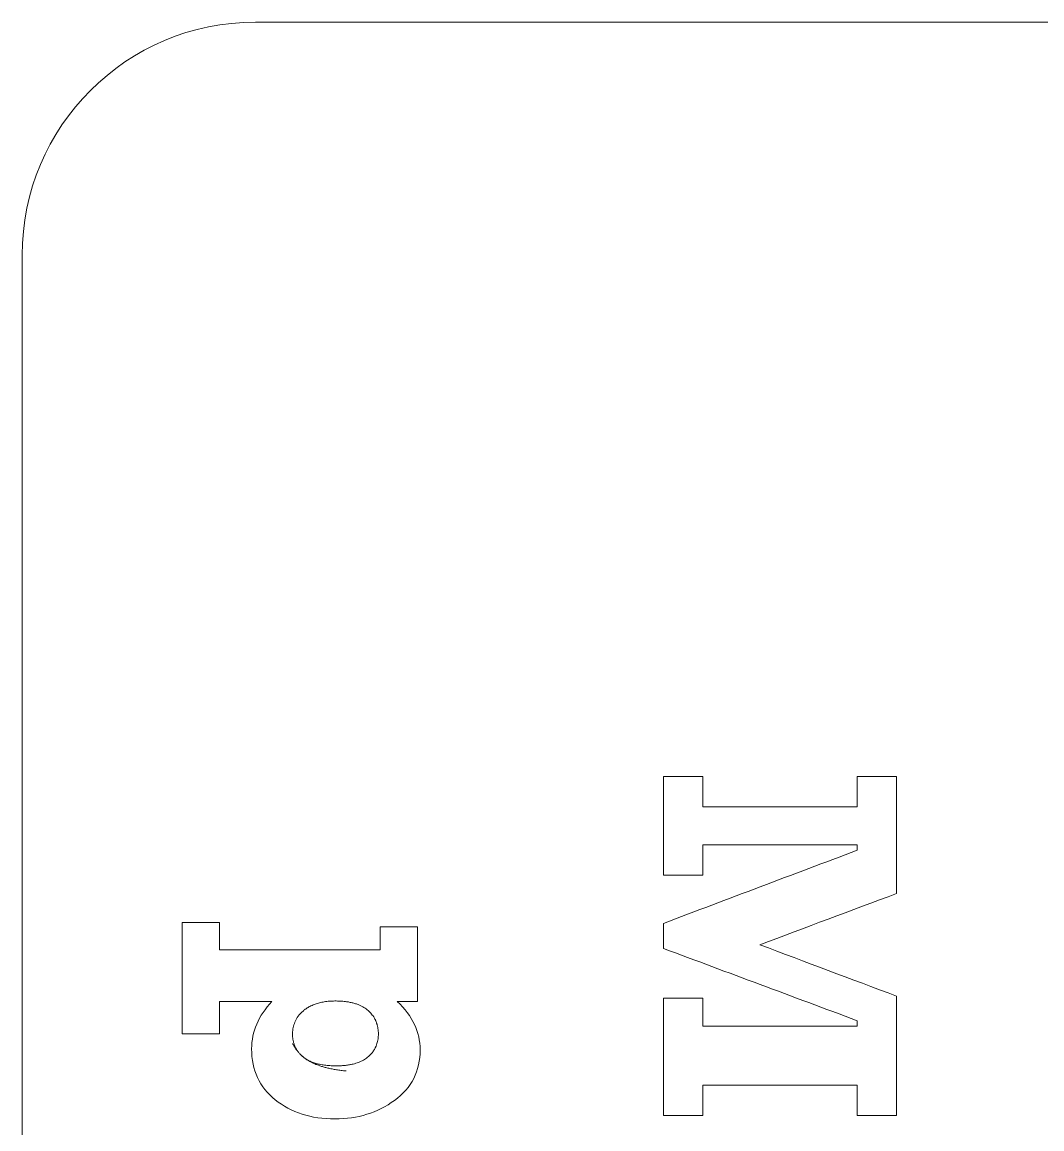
# Model space of a CAD drawing. Header units: millimetres. Extents: x 0 to 57, y -80 to 0.
# Drawn here: x 0 to 8.75, y -9.5 to 0 of the extents above; entities that cross this region are included whole.
import ezdxf

# ---------------------------------------------------------------- set-up
doc = ezdxf.new("R2010")
doc.units = ezdxf.units.MM
doc.layers.add('1', color=7, linetype='CONTINUOUS', true_color=0xffffff)

msp = doc.modelspace()

# ---------------------------------------------------------------- linework, layer by layer
at = {"layer": '1', "color": 163, "linetype": 'CONTINUOUS', "lineweight": 18}
for p, q in [((55, 0), (2, 0)), ((0, -2), (0, -80)), ((0, -2), (0, -80))]:
    msp.add_line(p, q, dxfattribs=at)
msp.add_arc((2, -2), 2, 90, 180, dxfattribs=at)
msp.add_arc((2, -2), 2, 90, 180, dxfattribs=at)
for points in [[(5.5, -7.319223510380182), (5.5, -7.037386537251758), (5.5, -6.755549564123335), (5.5, -6.473712590994911)], [(5.5, -6.473712590994911), (5.612698840657859, -6.473712590994911), (5.725397681315719, -6.473712590994911), (5.838096521973578, -6.473712590994911)], [(5.5, -7.319223510380182), (5.5, -7.037386537251758), (5.5, -6.755549564123335), (5.5, -6.473712590994911)], [(5.5, -6.473712590994911), (5.612698840657859, -6.473712590994911), (5.725397681315719, -6.473712590994911), (5.838096521973578, -6.473712590994911)], [(5.838096521973578, -6.473712590994911), (5.838096521973578, -6.55998921542198), (5.838096521973578, -6.646265839849047), (5.838096521973578, -6.732542464276116)], [(5.838096521973578, -6.473712590994911), (5.838096521973578, -6.55998921542198), (5.838096521973578, -6.646265839849047), (5.838096521973578, -6.732542464276116)], [(7.161903478026422, -6.732542464276116), (7.161903478026422, -6.646265839849048), (7.161903478026422, -6.55998921542198), (7.161903478026422, -6.473712590994911)], [(7.161903478026422, -6.473712590994911), (7.274602318684282, -6.473712590994911), (7.387301159342142, -6.473712590994911), (7.5, -6.473712590994911)], [(7.161903478026422, -6.732542464276116), (7.161903478026422, -6.646265839849048), (7.161903478026422, -6.55998921542198), (7.161903478026422, -6.473712590994911)], [(7.161903478026422, -6.473712590994911), (7.274602318684282, -6.473712590994911), (7.387301159342142, -6.473712590994911), (7.5, -6.473712590994911)], [(7.5, -6.473712590994911), (7.5, -6.807854767682245), (7.5, -7.141996944369578), (7.5, -7.476139121056914)], [(7.5, -6.473712590994911), (7.5, -6.807854767682245), (7.5, -7.141996944369578), (7.5, -7.476139121056914)], [(5.838096521973578, -6.732542464276116), (6.279365507324525, -6.732542464276116), (6.720634492675476, -6.732542464276116), (7.161903478026422, -6.732542464276116)], [(5.838096521973578, -6.732542464276116), (6.279365507324525, -6.732542464276116), (6.720634492675476, -6.732542464276116), (7.161903478026422, -6.732542464276116)], [(5.5, -7.732272849824771), (6.053967826008809, -7.523231778556688), (6.607935652017616, -7.314190707288603), (7.161903478026422, -7.105149636020518)], [(5.5, -7.732272849824771), (6.053967826008809, -7.523231778556688), (6.607935652017616, -7.314190707288603), (7.161903478026422, -7.105149636020518)], [(7.161903478026422, -7.057697492585629), (6.720634492675476, -7.057697492585629), (6.279365507324525, -7.057697492585629), (5.838096521973578, -7.057697492585629)], [(5.838096521973578, -7.057697492585629), (5.838096521973578, -7.144872831850481), (5.838096521973578, -7.232048171115331), (5.838096521973578, -7.319223510380182)], [(7.161903478026422, -7.057697492585629), (6.720634492675476, -7.057697492585629), (6.279365507324525, -7.057697492585629), (5.838096521973578, -7.057697492585629)], [(5.838096521973578, -7.057697492585629), (5.838096521973578, -7.144872831850481), (5.838096521973578, -7.232048171115331), (5.838096521973578, -7.319223510380182)], [(7.161903478026422, -7.105149636020518), (7.161903478026422, -7.089332254875555), (7.161903478026422, -7.073514873730592), (7.161903478026422, -7.057697492585629)], [(7.161903478026422, -7.105149636020518), (7.161903478026422, -7.089332254875555), (7.161903478026422, -7.073514873730592), (7.161903478026422, -7.057697492585629)], [(5.838096521973578, -7.319223510380182), (5.725397681315719, -7.319223510380182), (5.612698840657859, -7.319223510380182), (5.5, -7.319223510380182)], [(5.838096521973578, -7.319223510380182), (5.725397681315719, -7.319223510380182), (5.612698840657859, -7.319223510380182), (5.5, -7.319223510380182)], [(7.5, -7.476139121056914), (7.108879302597285, -7.622809382582929), (6.717758605194572, -7.769479644108945), (6.326637907791858, -7.916149905634962)], [(7.5, -7.476139121056914), (7.108879302597285, -7.622809382582929), (6.717758605194572, -7.769479644108945), (6.326637907791858, -7.916149905634962)], [(1.371798328390402, -8.681585332973771), (1.371798328390402, -8.362361822593614), (1.371798328390402, -8.043138312213456), (1.371798328390402, -7.723914801833299)], [(1.371798328390402, -7.723914801833299), (1.4785656511189, -7.723914801833299), (1.585332973847398, -7.723914801833299), (1.692100296575896, -7.723914801833299)], [(1.371798328390402, -8.681585332973771), (1.371798328390402, -8.362361822593614), (1.371798328390402, -8.043138312213456), (1.371798328390402, -7.723914801833299)], [(1.371798328390402, -7.723914801833299), (1.4785656511189, -7.723914801833299), (1.585332973847398, -7.723914801833299), (1.692100296575896, -7.723914801833299)], [(1.692100296575896, -7.723914801833299), (1.692100296575896, -7.80210299272033), (1.692100296575896, -7.880291183607361), (1.692100296575896, -7.958479374494395)], [(1.692100296575896, -7.723914801833299), (1.692100296575896, -7.80210299272033), (1.692100296575896, -7.880291183607361), (1.692100296575896, -7.958479374494395)], [(3.069830142895659, -7.958479374494395), (3.069830142895659, -7.893232677271423), (3.069830142895659, -7.827985980048451), (3.069830142895659, -7.762739282825479)], [(3.069830142895659, -7.762739282825479), (3.177136694526827, -7.762739282825479), (3.284443246157994, -7.762739282825479), (3.391749797789162, -7.762739282825479)], [(3.069830142895659, -7.958479374494395), (3.069830142895659, -7.893232677271423), (3.069830142895659, -7.827985980048451), (3.069830142895659, -7.762739282825479)], [(3.069830142895659, -7.762739282825479), (3.177136694526827, -7.762739282825479), (3.284443246157994, -7.762739282825479), (3.391749797789162, -7.762739282825479)], [(3.391749797789162, -7.762739282825479), (3.391749797789162, -7.976094185314921), (3.391749797789162, -8.189449087804363), (3.391749797789162, -8.402803990293805)], [(3.391749797789162, -7.762739282825479), (3.391749797789162, -7.976094185314921), (3.391749797789162, -8.189449087804363), (3.391749797789162, -8.402803990293805)], [(5.5, -7.947425181989775), (5.5, -7.875707737934773), (5.5, -7.803990293879774), (5.5, -7.732272849824771)], [(5.5, -7.947425181989775), (5.5, -7.875707737934773), (5.5, -7.803990293879774), (5.5, -7.732272849824771)], [(1.692100296575896, -7.958479374494395), (2.151343578682484, -7.958479374494395), (2.610586860789072, -7.958479374494395), (3.069830142895659, -7.958479374494395)], [(1.692100296575896, -7.958479374494395), (2.151343578682484, -7.958479374494395), (2.610586860789072, -7.958479374494395), (3.069830142895659, -7.958479374494395)], [(7.161903478026422, -8.567538420059329), (6.607935652017616, -8.360834007369476), (6.053967826008809, -8.154129594679624), (5.5, -7.947425181989775)], [(7.161903478026422, -8.567538420059329), (6.607935652017616, -8.360834007369476), (6.053967826008809, -8.154129594679624), (5.5, -7.947425181989775)], [(6.326637907791858, -7.916149905634962), (6.717758605194572, -8.06317965309609), (7.108879302597285, -8.21020940055722), (7.5, -8.35723914801835)], [(6.326637907791858, -7.916149905634962), (6.717758605194572, -8.06317965309609), (7.108879302597285, -8.21020940055722), (7.5, -8.35723914801835)], [(2.142356430304665, -8.402803990293805), (1.992271052395075, -8.402803990293805), (1.842185674485486, -8.402803990293805), (1.692100296575896, -8.402803990293805)], [(1.692100296575896, -8.402803990293805), (1.692100296575896, -8.495731104520459), (1.692100296575896, -8.588658218747115), (1.692100296575896, -8.681585332973771)], [(2.142356430304665, -8.402803990293805), (1.992271052395075, -8.402803990293805), (1.842185674485486, -8.402803990293805), (1.692100296575896, -8.402803990293805)], [(1.692100296575896, -8.402803990293805), (1.692100296575896, -8.495731104520459), (1.692100296575896, -8.588658218747115), (1.692100296575896, -8.681585332973771)], [(3.391749797789162, -8.402803990293805), (3.333692819268447, -8.402803990293805), (3.275635840747731, -8.402803990293805), (3.217578862227016, -8.402803990293805)], [(3.391749797789162, -8.402803990293805), (3.333692819268447, -8.402803990293805), (3.275635840747731, -8.402803990293805), (3.217578862227016, -8.402803990293805)], [(5.5, -9.37961714747911), (5.5, -9.044216770018883), (5.5, -8.708816392558653), (5.5, -8.373416015098424)], [(5.5, -8.373416015098424), (5.612698840657859, -8.373416015098424), (5.725397681315719, -8.373416015098424), (5.838096521973578, -8.373416015098424)], [(5.5, -9.37961714747911), (5.5, -9.044216770018883), (5.5, -8.708816392558653), (5.5, -8.373416015098424)], [(5.5, -8.373416015098424), (5.612698840657859, -8.373416015098424), (5.725397681315719, -8.373416015098424), (5.838096521973578, -8.373416015098424)], [(5.838096521973578, -8.373416015098424), (5.838096521973578, -8.453940864563688), (5.838096521973578, -8.534465714028952), (5.838096521973578, -8.614990563494215)], [(5.838096521973578, -8.373416015098424), (5.838096521973578, -8.453940864563688), (5.838096521973578, -8.534465714028952), (5.838096521973578, -8.614990563494215)], [(7.5, -8.35723914801835), (7.5, -8.69803181450527), (7.5, -9.03882448099219), (7.5, -9.37961714747911)], [(7.5, -8.35723914801835), (7.5, -8.69803181450527), (7.5, -9.03882448099219), (7.5, -9.37961714747911)], [(5.838096521973578, -8.614990563494215), (6.279365507324525, -8.614990563494215), (6.720634492675476, -8.614990563494215), (7.161903478026422, -8.614990563494215)], [(5.838096521973578, -8.614990563494215), (6.279365507324525, -8.614990563494215), (6.720634492675476, -8.614990563494215), (7.161903478026422, -8.614990563494215)], [(7.161903478026422, -8.614990563494215), (7.161903478026422, -8.599173182349253), (7.161903478026422, -8.583355801204291), (7.161903478026422, -8.567538420059329)], [(7.161903478026422, -8.614990563494215), (7.161903478026422, -8.599173182349253), (7.161903478026422, -8.583355801204291), (7.161903478026422, -8.567538420059329)], [(1.692100296575896, -8.681585332973771), (1.585332973847398, -8.681585332973771), (1.4785656511189, -8.681585332973771), (1.371798328390402, -8.681585332973771)], [(1.692100296575896, -8.681585332973771), (1.585332973847398, -8.681585332973771), (1.4785656511189, -8.681585332973771), (1.371798328390402, -8.681585332973771)], [(7.161903478026422, -9.120787274197905), (6.720634492675476, -9.120787274197905), (6.279365507324525, -9.120787274197905), (5.838096521973578, -9.120787274197905)], [(5.838096521973578, -9.120787274197905), (5.838096521973578, -9.207063898624973), (5.838096521973578, -9.293340523052041), (5.838096521973578, -9.37961714747911)], [(7.161903478026422, -9.120787274197905), (6.720634492675476, -9.120787274197905), (6.279365507324525, -9.120787274197905), (5.838096521973578, -9.120787274197905)], [(5.838096521973578, -9.120787274197905), (5.838096521973578, -9.207063898624973), (5.838096521973578, -9.293340523052041), (5.838096521973578, -9.37961714747911)], [(7.161903478026422, -9.37961714747911), (7.161903478026422, -9.293340523052043), (7.161903478026422, -9.207063898624973), (7.161903478026422, -9.120787274197905)], [(7.161903478026422, -9.37961714747911), (7.161903478026422, -9.293340523052043), (7.161903478026422, -9.207063898624973), (7.161903478026422, -9.120787274197905)], [(5.838096521973578, -9.37961714747911), (5.725397681315719, -9.37961714747911), (5.612698840657859, -9.37961714747911), (5.5, -9.37961714747911)], [(5.838096521973578, -9.37961714747911), (5.725397681315719, -9.37961714747911), (5.612698840657859, -9.37961714747911), (5.5, -9.37961714747911)], [(7.5, -9.37961714747911), (7.387301159342142, -9.37961714747911), (7.274602318684282, -9.37961714747911), (7.161903478026422, -9.37961714747911)], [(7.5, -9.37961714747911), (7.387301159342142, -9.37961714747911), (7.274602318684282, -9.37961714747911), (7.161903478026422, -9.37961714747911)]]:
    msp.add_open_spline(points, degree=3, dxfattribs=at)
for points, knots in [([(3.217578862227016, -8.402803990293805), (3.348072256672958, -8.526287409005047), (3.413318953895929, -8.664330008088358), (3.413318953895929, -9.000808843353932), (3.33998382313292, -9.14586141817194), (3.047465273531932, -9.357424649617675), (2.877325424642761, -9.41062280938251), (2.476678349959558, -9.41062280938251), (2.306282016716096, -9.355621461310253), (2.035651706993853, -9.137823363446135), (1.968185494742518, -8.991641952008553), (1.968185494742518, -8.661094634672342), (2.02642221623079, -8.525208951199708), (2.142356430304665, -8.402803990293805)], [0, 0, 0, 0, 0.1423667522859757, 0.1423667522859757, 0.3139111428496438, 0.3139111428496438, 0.4857566224527585, 0.4857566224527585, 0.6685811188082946, 0.6685811188082946, 0.851321056561633, 0.851321056561633, 1, 1, 1, 1]), ([(3.217578862227016, -8.402803990293805), (3.348072256672958, -8.526287409005047), (3.413318953895929, -8.664330008088358), (3.413318953895929, -9.000808843353932), (3.33998382313292, -9.14586141817194), (3.047465273531932, -9.357424649617675), (2.877325424642761, -9.41062280938251), (2.476678349959558, -9.41062280938251), (2.306282016716096, -9.355621461310253), (2.035651706993853, -9.137823363446135), (1.968185494742518, -8.991641952008553), (1.968185494742518, -8.661094634672342), (2.02642221623079, -8.525208951199708), (2.142356430304665, -8.402803990293805)], [0, 0, 0, 0, 0.1423667522859757, 0.1423667522859757, 0.3139111428496438, 0.3139111428496438, 0.4857566224527585, 0.4857566224527585, 0.6685811188082946, 0.6685811188082946, 0.851321056561633, 0.851321056561633, 1, 1, 1, 1]), ([(2.409813966028579, -8.878403882448024), (2.470207603127528, -8.929091399298928), (2.564033432191966, -8.954974386627049), (2.813157185225128, -8.954974386627049), (2.90428686977622, -8.929630628201597), (3.025340005501012, -8.829113292287262), (3.055270962523592, -8.76246966837415), (3.055270962523592, -8.596926395254709), (3.024534915071448, -8.528983553518392), (2.900512267457536, -8.424373146400571), (2.808304125101106, -8.398490159072448), (2.575357239148018, -8.398490159072448), (2.486923699110272, -8.424373146400571), (2.352857274708867, -8.528166507227466), (2.319223510380156, -8.596926395254709), (2.319223510380156, -8.76246966837415), (2.34942032892963, -8.827716365597121), (2.409813966028579, -8.878403882448024)], [-0.1087335059490976, 0, 0, 0, 0.1358561583222933, 0.1358561583222933, 0.264833523818142, 0.264833523818142, 0.3943786663344298, 0.3943786663344298, 0.5247705091286018, 0.5247705091286018, 0.6551623519227732, 0.6551623519227732, 0.7729170998205935, 0.7729170998205935, 0.8912664940509024, 0.8912664940509024, 1, 1, 1, 1.135856158322293]), ([(2.409813966028579, -8.878403882448024), (2.470207603127528, -8.929091399298928), (2.564033432191966, -8.954974386627049), (2.813157185225128, -8.954974386627049), (2.90428686977622, -8.929630628201597), (3.025340005501012, -8.829113292287262), (3.055270962523592, -8.76246966837415), (3.055270962523592, -8.596926395254709), (3.024534915071448, -8.528983553518392), (2.900512267457536, -8.424373146400571), (2.808304125101106, -8.398490159072448), (2.575357239148018, -8.398490159072448), (2.486923699110272, -8.424373146400571), (2.352857274708867, -8.528166507227466), (2.319223510380156, -8.596926395254709), (2.319223510380156, -8.76246966837415), (2.34942032892963, -8.827716365597121), (2.409813966028579, -8.878403882448024)], [-0.1087335059490976, 0, 0, 0, 0.1358561583222933, 0.1358561583222933, 0.264833523818142, 0.264833523818142, 0.3943786663344298, 0.3943786663344298, 0.5247705091286018, 0.5247705091286018, 0.6551623519227732, 0.6551623519227732, 0.7729170998205935, 0.7729170998205935, 0.8912664940509024, 0.8912664940509024, 1, 1, 1, 1.135856158322293])]:
    msp.add_open_spline(points, degree=3, knots=knots, dxfattribs=at)

doc.saveas('drawing.dxf')
